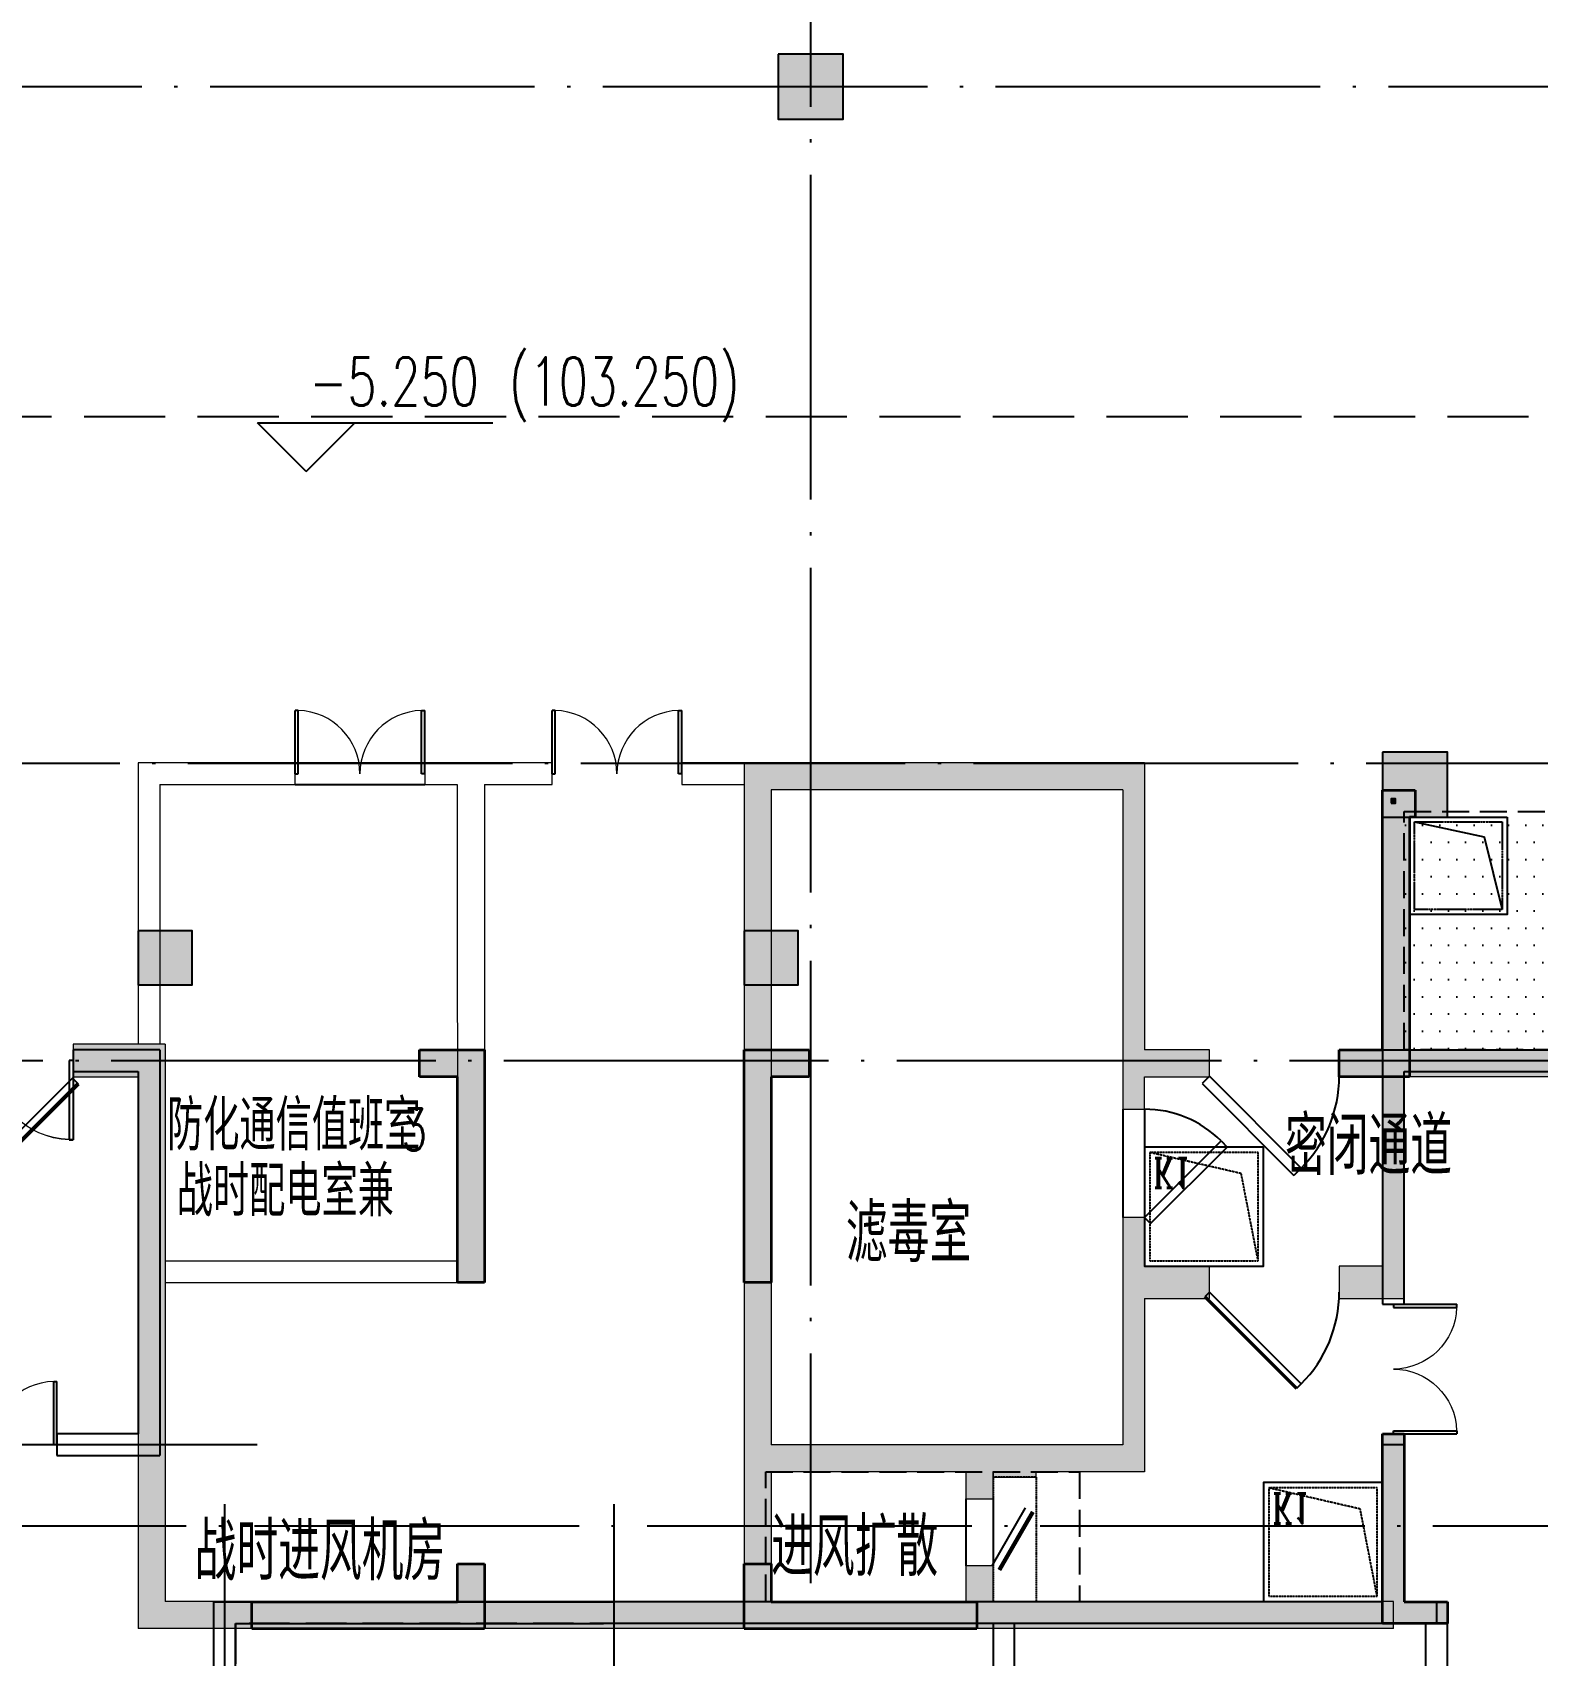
# Model space of a CAD drawing. Extents: x 290727 to 13733020, y 1731457 to 3643100.
# Drawn here: x 663786 to 677695, y 1792527 to 1807524 of the extents above; entities that cross this region are included whole.
import ezdxf

# ---------------------------------------------------------------- set-up
doc = ezdxf.new("R2010")
doc.units = 0
doc.header["$LTSCALE"] = 10
for name, pattern in [('__DASH', [0.35, 0.25, -0.1]), ('DASH', [0.35, 0.25, -0.1]), ('DOTE', [2.4200000000000004, 2, -0.2, 0.02, -0.2]), ('X-人防$0$DASHED', [0.375, 0.25, -0.125])]:
    doc.linetypes.add(name, pattern=pattern)
doc.layers.get('0').update_dxf_attribs({"linetype": 'CONTINUOUS'})
for name, color, linetype in [('-A-车行道路', 8, 'CONTINUOUS'), ('COLUMN', 9, 'CONTINUOUS'), ('DIM_ELEV', 3, 'CONTINUOUS'), ('DOTE', 8, 'DOTE'), ('PROMPT', 1, 'CONTINUOUS'), ('PUB_HATCH', 8, 'CONTINUOUS'), ('PUB_TEXT', 7, 'CONTINUOUS'), ('WALL', 255, 'CONTINUOUS'), ('WINDOW', 4, 'CONTINUOUS'), ('X-人防$0$PUB_HATCH', 8, 'CONTINUOUS'), ('作业图', 4, 'CONTINUOUS'), ('文字', 4, 'CONTINUOUS'), ('雨水管', 2, 'CONTINUOUS')]:
    doc.layers.add(name, color=color, linetype=linetype)
doc.layers.add('S_ConcWall', color=8, linetype='CONTINUOUS', lineweight=35)
doc.layers.add('X-人防$0$人防', color=210, linetype='CONTINUOUS', lineweight=20)
doc.layers.get('0').off()
doc.styles.add('_TCH_AXIS', font='COMPLEX', dxfattribs={"bigfont": 'GBCBIG'})
doc.styles.add('_TCH_DIM', font='SIMPLEX', dxfattribs={"bigfont": 'GBCBIG'})

# ---------------------------------------------------------------- blocks, each defined once
blk = doc.blocks.new('A$C55C93FC2')
at = {"layer": 'DOTE', "linetype": 'DOTE', "ltscale": 150}
for p, q in [((186048.6431798761, 127235.4713699026), (186048.6431798761, 52513.6233556075)), ((162348.6431798761, 66342.35001189262), (252290.8196143164, 66342.35001189262)), ((154884.1350579553, 60091.94571515126), (252290.8196143163, 60091.9457151508)), ((10299.45606850734, 53042.35001869965), (252290.8196143163, 53042.35001869965))]:
    blk.add_line(p, q, dxfattribs=at)
blk = doc.blocks.new('A$C5943134D')
for points in [[(19950.4362318881, 7249.601562346332), (19950.43587398084, 6349.601562403754), (19050.43750000474, 6349.60156240419), (19050.43750000474, 7249.601562346332)], [(-1300.015916549397, 900.0001281093573), (-1300.016274456662, 0.0001281667791772634), (-2200.014648432756, 0.0001281672157347202), (-2200.014648432756, 900.0001281093573)]]:
    blk.add_lwpolyline(points, close=True)
for points in [[(19095.43750000474, 7204.601562346332), (19738.42015994186, 7065.99515800181), (19905.4362318881, 6394.598830311937)], [(-2155.014648432756, 855.0001281093573), (-1512.031988495641, 716.3937237648352), (-1345.015916549397, 44.99739607496304)]]:
    blk.add_lwpolyline(points)
at = {"layer": 'WINDOW', "linetype": 'DASH'}
for points in [[(19905.4362318881, 7204.601562346332), (19905.4362318881, 6394.598830311937), (19095.43750000474, 6394.598830311937), (19095.43750000474, 7204.601562346332)], [(-1345.015916549397, 855.0001281093573), (-1345.015916549397, 44.99739607496304), (-2155.014648432756, 44.99739607496304), (-2155.014648432756, 855.0001281093573)]]:
    blk.add_lwpolyline(points, close=True, dxfattribs=at)
blk = doc.blocks.new('A$C682E2834')
h = blk.add_hatch(color=0)
h.dxf.hatch_style = 1
h.paths.add_polyline_path([(30400.23085716739, 7899.570863577392), (30600.24778824602, 7899.58779752336), (30600.28163841716, 7499.763246389892), (30800.28163841716, 7499.782777639892), (30800.23085716716, 7899.561097952392), (32999.96913841716, 7899.459535452392), (33000.16445091716, 7499.571840139892), (33200.16445091716, 7499.638246389892), (33200.05505534937, 7899.587791461672), (33200.00038841716, 7899.570863577392), (33200.00038841739, 8099.440454095457), (30600.23085716739, 8099.570863577392), (30400.23085716739, 8099.570863577392)])
edge = h.paths.add_edge_path(flags=16)
edge.add_line((11799.89296654239, 7900.001527639892), (11799.80312279216, 7500.223207327392))
h.paths.add_polyline_path([(9600.016013417393, 7900.001527639892), (11799.89296654239, 7900.001527639892)], flags=17)
h.paths.add_polyline_path([(21424.87343529216, 250.0015276398917), (21599.87343529216, 250.0020159211417), (21599.87343529216, 0.002015921141719446), (21174.87343529216, 0.001527639891719446), (20999.87343529216, 0.002015921141719446), (20999.87343529216, 250.0020159211417), (21174.87343529216, 250.0015276398917), (21175.03163841716, 2150.010804983642), (21425.03163841716, 2149.991273733642)])
h.paths.add_polyline_path([(42349.82460716716, 2149.023988577392), (42599.82460716716, 2149.014222952392), (42599.74648216716, 0.0005510773917194456), (42199.74648216716, 0.002015921141719446), (42199.74648216716, 250.0020159211417), (42349.74648216716, 250.0015276398917)])
h.paths.add_polyline_path([(42599.90663841716, 3549.014222952392), (42349.90663841716, 3549.025941702392), (42350.00429466716, 5450.001527639892), (42200.00038841716, 5450.001527639892), (42200.00038841716, 5700.001527639892), (42600.00038841716, 5700.001527639892)])
h.paths.add_polyline_path([(40700.23085716716, 10549.10113701489), (40700.24257591716, 10799.10113701489), (41300.23866966716, 10799.07574638989), (41300.16054466716, 8649.073793264892), (41050.16054466716, 8649.083558889892), (41050.24257591716, 10549.08648857739)])
h.paths.add_polyline_path([(39150.00038841716, 5450.001527639892), (39150.00038841716, 5700.001527639892), (41050.00038841716, 5700.001527639892), (41050.00038841716, 6099.077699514892), (41300.00038841716, 6099.077699514892), (41300.00038841716, 5450.001527639892)])
h.paths.add_polyline_path([(35100.33632591716, 12949.37848076489), (35100.34804466716, 13199.37848076489), (35400.34023216716, 13199.34918388989), (35400.23866966716, 10799.34625420239), (35800.24648216716, 10799.33160576489), (35800.22695091716, 10549.33160576489), (35150.23866966716, 10549.36383232739), (35150.34413841716, 12949.36090263989)])
h.paths.add_polyline_path([(28700.48085716716, 13199.59723076489), (28700.47695091716, 12949.59723076489), (28650.48281029216, 12949.60309013989), (28650.38124779216, 10549.60504326489), (28000.38124779216, 10549.60504326489), (28000.38124779216, 10799.60504326489), (28400.38124779216, 10799.60504326489), (28400.48281029216, 13199.60699638989)])
h.paths.add_polyline_path([(22750.16249779216, 8649.935121389892), (22500.16249779216, 8649.944887014892), (22500.23866966716, 10799.94586357739), (23100.24257591716, 10799.91754326489), (23100.23085716716, 10549.91754326489), (22750.23866966716, 10549.93414482739)])
h.paths.add_polyline_path([(24650.00234154216, 5700.001527639892), (24650.00234154216, 5450.001527639892), (22500.00234154216, 5450.001527639892), (22500.00234154216, 6049.940980764892), (22750.00234154216, 6049.940980764892), (22750.00234154216, 5700.001527639892)])
h.paths.add_polyline_path([(25699.81679466716, 250.0010393586417), (25699.81679466716, 0.001039358641719446), (24799.74648216716, 0.001039358641719446), (24799.83046654216, 2149.837953421142), (25049.83046654216, 2149.827699514892), (25049.74648216716, 250.0010393586417)])
h.paths.add_polyline_path([(32024.28945091716, 0.001039358641719446), (31299.81679466716, 0.001039358641719446), (31299.81679466716, 250.0010393586417), (31774.35976341716, 250.0010393586417), (31774.89101341716, 2149.639711233642), (32024.89101341716, 2149.569398733642), (32024.35976341716, 250.0010393586417), (32499.81679466716, 250.0010393586417), (32499.81679466716, 0.001039358641719446)])
h.paths.add_polyline_path([(29000.14491966716, 5700.001527639892), (29000.14491966716, 5500.001527639892), (28400.14296654216, 5500.001527639892), (28400.22109154216, 7249.609926077392), (28600.22109154216, 7249.600160452392), (28600.14296654216, 5700.001527639892)])
h.paths.add_polyline_path([(34800.00038841716, 5500.001527639892), (34800.00038841716, 5700.001527639892), (35200.00038841716, 5700.001527639892), (35200.00038841716, 7249.351137014892), (35400.00038841716, 7249.351137014892), (35400.00038841716, 5500.001527639892)])
h.paths.add_polyline_path([(30000.47695091716, 12949.58355888989), (30000.48085716716, 13199.58160576489), (30600.48281029216, 13199.57184013989), (30600.32656029216, 9399.568910452392), (30400.33046654216, 9399.575746389892), (30400.48671654216, 12949.57574638989)])
h.paths.add_polyline_path([(33200.18398216716, 9399.449769827392), (33400.18007591716, 9399.442933889892), (33400.34023216716, 12949.44098076489), (33800.33632591716, 12949.41949638989), (33800.34804466716, 13199.41949638989), (33200.34023216716, 13199.44879326489)])
h.paths.add_polyline_path([(38099.74648216716, 0.001039358641719446), (38099.74648216716, 250.0010393586417), (38749.74648216716, 250.0010393586417), (38749.82460716716, 2149.190980764892), (38999.82460716716, 2149.181215139892), (38999.74648216716, 0.001039358641719446)])
h.paths.add_polyline_path([(35024.86366966716, 2149.365785452392), (34774.86366966716, 2149.374574514892), (34774.93788841716, 4199.375551077392), (35024.93788841716, 4199.365785452392)])
h.paths.add_polyline_path([(29025.00234154216, 2149.648500296142), (28775.00234154216, 2149.648500296142), (28775.00234154216, 4199.648012014892), (29025.00234154216, 4199.648012014892)])
h.paths.add_polyline_path([(1900.001609120285, 10800.00152763989), (1900.001609120285, 10550.00152763989), (1550.001609120285, 10550.00152763989), (1550.001609120285, 8650.001527639892), (1300.001609120285, 8650.001527639892), (1300.001609120285, 10800.00152763989)])
h.paths.add_polyline_path([(3450.00136497966, 5700.001527639892), (3450.00136497966, 5450.001527639892), (1300.001609120285, 5450.001527639892), (1300.001609120285, 6100.001527639892), (1550.001609120285, 6100.001527639892), (1550.001609120285, 5700.001527639892)])
h.paths.add_polyline_path([(20100.00234154216, 8650.001527639892), (19850.00234154216, 8650.001527639892), (19850.00234154216, 10550.00152763989), (19500.00234154216, 10550.00152763989), (19500.00234154216, 10800.00152763989), (20100.00234154216, 10800.00152763989)])
h.paths.add_polyline_path([(13899.85097435466, 12950.00152763989), (13899.85097435466, 13200.00152763989), (14199.85488060466, 13200.00152763989), (14199.85488060466, 10800.00152763989), (14599.85585716716, 10800.00152763989), (14599.85585716716, 10550.00152763989), (13949.85488060466, 10550.00152763989), (13949.85488060466, 12950.00152763989)])
h.paths.add_polyline_path([(7499.99745872966, 13200.00152763989), (7499.99745872966, 12950.00152763989), (7450.00136497966, 12950.00152763989), (7450.00136497966, 10550.00152763989), (6800.00136497966, 10550.00152763989), (6800.00136497966, 10800.00152763989), (7200.00136497966, 10800.00152763989), (7200.00136497966, 13200.00152763989)])
h.paths.add_polyline_path([(17950.00234154216, 5450.001527639892), (17950.00234154216, 5700.001527639892), (19850.00234154216, 5700.001527639892), (19850.00234154216, 6050.001527639892), (20100.00234154216, 6050.001527639892), (20100.00234154216, 5450.001527639892)])
h.paths.add_polyline_path([(16900.00234154216, 0.001039358641719446), (16900.00234154216, 250.0010393586417), (17550.00234154216, 250.0010393586417), (17550.00234154216, 2150.001039358642), (17800.00234154216, 2150.001039358642), (17800.00234154216, 0.001039358641719446)])
h.paths.add_polyline_path([(10575.42616966716, 0.001039358641719446), (10100.00136497966, 0.001039358641719446), (10100.00136497966, 250.0010393586417), (10575.42616966716, 250.0010393586417), (10575.00136497966, 2149.975160452392), (10825.00136497966, 2150.026918264892), (10825.42616966716, 250.0010393586417), (11300.00136497966, 250.0010393586417), (11300.00136497966, 0.001039358641719446)])
h.paths.add_polyline_path([(400.0016091202851, 5700.001527639892), (400.0016091202851, 5450.001527639892), (250.0016091202851, 5450.001527639892), (250.0016091202851, 3550.001527639892), (0.001609120285138488, 3550.001527639892), (0.001609120285138488, 5700.001527639892)])
h.paths.add_polyline_path([(400.0011208390351, 250.0020159211417), (400.0018532609101, 0.002015921141719446), (0.001609120285138488, 0.0005510773917194456), (0.001609120285138488, 2150.001039358642), (250.0016091202851, 2150.001039358642), (250.0016091202851, 250.0015276398917)])
h.paths.add_polyline_path([(13599.85488060466, 5500.001527639892), (13599.85488060466, 5700.001527639892), (13999.85488060466, 5700.001527639892), (13999.85488060466, 7250.001527639892), (14199.85488060466, 7250.001527639892), (14199.85488060466, 5500.001527639892)])
h.paths.add_polyline_path([(7800.00136497966, 5700.001527639892), (7800.00136497966, 5500.001527639892), (7200.00136497966, 5500.001527639892), (7200.00136497966, 7250.001527639892), (7400.00136497966, 7250.001527639892), (7400.00136497966, 5700.001527639892)])
h.paths.add_polyline_path([(12599.85097435466, 13200.00152763989), (12599.85097435466, 12950.00152763989), (12199.85488060466, 12950.00152763989), (12199.85488060466, 9400.001527639892), (11999.85488060466, 9400.001527639892), (11999.85488060466, 13200.00152763989)])
h.paths.add_polyline_path([(9200.001364979893, 9400.001527639892), (9200.001364979893, 12950.00152763989), (8799.99745872966, 12950.00152763989), (8799.99745872966, 13200.00152763989), (9400.00136497966, 13200.00152763989), (9400.001364979893, 9400.001527639892)])
h.paths.add_polyline_path([(4500.00136497966, 250.0010393586417), (4500.00136497966, 0.001039358641719446), (3600.00136497966, 0.001039358641719446), (3600.00136497966, 2150.001039358642), (3850.00136497966, 2150.001039358642), (3850.00136497966, 250.0010393586417)])
h.paths.add_polyline_path([(7825.00136497966, 2150.001039358642), (7575.00136497966, 2150.001039358642), (7575.00136497966, 4200.001527639892), (7825.00136497966, 4200.001527639892)])
h.paths.add_polyline_path([(13824.85683372966, 2150.001039358642), (13574.85683372966, 2150.001039358642), (13574.85683372966, 4200.001527639892), (13824.85683372966, 4200.001527639892)])
edge = h.paths.add_edge_path()
edge.add_line((11999.78554466739, 8100.001527639892), (12199.78554466739, 8100.001527639892))
edge.add_line((12199.78554466739, 8100.001527639892), (12199.78554466739, 7900.001527639892))
edge.add_line((12199.78554466739, 7900.001527639892), (11999.76861358853, 7900.01846158586))
edge.add_line((9400.016013417393, 8100.001527639892), (9200.016013417393, 8100.001527639892))
edge.add_line((9200.016013417393, 8100.001527639892), (9200.016013417393, 7900.001527639892))
edge.add_line((9200.016013417393, 7900.001527639892), (9400.032944496023, 7900.01846158586))
edge.add_line((9400.011129499879, 7900.018459738931), (9400.00136497966, 7500.188051077392))
edge.add_line((9400.00136497966, 7500.188051077392), (9600.00136497966, 7500.182191702392))
edge.add_line((9600.00136497966, 7500.182191702392), (9600.016013417393, 7900.001527639892))
edge.add_line((11999.87831810489, 8100.001527639892), (9400.016013417393, 8100.001527639892))
edge.add_line((11799.80312279216, 7500.223207327392), (11999.80312279239, 7500.193910452392))
edge.add_line((11999.80312279239, 7500.193910452392), (11999.76861358853, 7900.01846158586))
at = {"layer": 'S_ConcWall', "color": 0, "lineweight": 35, "ltscale": 0.9999999776482582}
for p, q in [((28400.38124779216, 10799.60504326489), (28400.48281029216, 13199.60699638989)), ((28400.48281029216, 13199.60699638989), (28700.48085716716, 13199.59723076489)), ((28700.48085716716, 13199.59723076489), (28700.47695091716, 12949.59723076489)), ((28650.48281029216, 12949.60309013989), (28650.38124779216, 10549.60504326489)), ((28700.47695091716, 12949.59723076489), (28650.48281029216, 12949.60309013989)), ((19500.00234154216, 10550.00152763989), (19500.00234154216, 10800.00152763989)), ((19500.00234154216, 10800.00152763989), (20100.00234154216, 10800.00152763989)), ((20100.00234154216, 10800.00152763989), (20100.00234154216, 8650.001527639892)), ((22500.16249779216, 8649.944887014892), (22500.23866966716, 10799.94586357739)), ((22500.23866966716, 10799.94586357739), (23100.24257591716, 10799.91754326489)), ((23100.24257591716, 10799.91754326489), (23100.23085716716, 10549.91754326489)), ((28000.38124779216, 10549.60504326489), (28000.38124779216, 10799.60504326489)), ((28000.38124779216, 10799.60504326489), (28400.38124779216, 10799.60504326489)), ((19850.00234154216, 10550.00152763989), (19500.00234154216, 10550.00152763989)), ((19850.00234154216, 8650.001527639892), (19850.00234154216, 10550.00152763989)), ((22750.23866966716, 10549.93414482739), (22750.16249779216, 8649.935121389892)), ((23100.23085716716, 10549.91754326489), (22750.23866966716, 10549.93414482739)), ((28650.38124779216, 10549.60504326489), (28000.38124779216, 10549.60504326489)), ((20100.00234154216, 8650.001527639892), (19850.00234154216, 8650.001527639892)), ((22750.16249779216, 8649.935121389892), (22500.16249779216, 8649.944887014892)), ((28400.14296654216, 5500.001527639892), (28400.22109154216, 7249.609926077392)), ((28400.22109154216, 7249.609926077392), (28600.22109154216, 7249.600160452392)), ((28600.22109154216, 7249.600160452392), (28600.14296654216, 5700.001527639892)), ((19850.00234154216, 5700.001527639892), (19850.00234154216, 6050.001527639892)), ((19850.00234154216, 6050.001527639892), (20100.00234154216, 6050.001527639892)), ((20100.00234154216, 6050.001527639892), (20100.00234154216, 5450.001527639892)), ((22500.00234154216, 5450.001527639892), (22500.00234154216, 6049.940980764892)), ((22500.00234154216, 6049.940980764892), (22750.00234154216, 6049.940980764892)), ((22750.00234154216, 6049.940980764892), (22750.00234154216, 5700.001527639892)), ((17950.00234154216, 5700.001527639892), (19850.00234154216, 5700.001527639892)), ((17950.00234154216, 5450.001527639892), (17950.00234154216, 5700.001527639892)), ((22750.00234154216, 5700.001527639892), (24650.00234154216, 5700.001527639892)), ((24650.00234154216, 5700.001527639892), (24650.00234154216, 5450.001527639892)), ((28600.14296654216, 5700.001527639892), (29000.14491966716, 5700.001527639892)), ((29000.14491966716, 5700.001527639892), (29000.14491966716, 5500.001527639892)), ((20100.00234154216, 5450.001527639892), (17950.00234154216, 5450.001527639892)), ((24650.00234154216, 5450.001527639892), (22500.00234154216, 5450.001527639892)), ((29000.14491966716, 5500.001527639892), (28400.14296654216, 5500.001527639892))]:
    blk.add_line(p, q, dxfattribs=at)
blk = doc.blocks.new('_FZH')
blk.add_lwpolyline([(-0.5, -0.5), (0.5, -0.5), (0.5, 0.5), (-0.5, 0.5)], close=True)
at = {"layer": 'PUB_HATCH'}
blk.add_solid([(-0.5, -0.5), (0.5, -0.5), (-0.5, 0.5), (0.5, 0.5)], dxfattribs=at)
blk = doc.blocks.new('$DorLib2D$00000002')
for p, q in [((-0.5, -1e-16), (-0.5000000000000007, 0.4875)), ((-0.4750000000000007, 0.4875), (-0.5000000000000007, 0.4875)), ((-0.475, 0), (-0.4750000000000007, 0.4875)), ((0.475, 0), (0.4750000000000007, 0.4875)), ((0.4750000000000007, 0.4875), (0.5000000000000007, 0.4875)), ((0.5, -1e-16), (0.5000000000000007, 0.4875)), ((-0.5, -1e-16), (-0.475, 0)), ((0.5, -1e-16), (0.475, 0))]:
    blk.add_line(p, q)
at = {"lineweight": 13}
for centre, start, end in [((-0.4875, 0), 0, 88.53071641864632), ((0.4875, 0), 91.46928358135372, 180)]:
    blk.add_arc(centre, 0.4875, start, end, dxfattribs=at)
blk = doc.blocks.new('A$C4605627C')
at = {"layer": '雨水管', "color": 2}
blk.add_lwpolyline([(1099.985815760796, -0.037365606171079), (-0.0141842392040417, -0.0373657123418525), (-0.0141843472374603, 1099.962634287658), (1099.985815656488, 1099.962634395692)], close=True, dxfattribs=at)
at = {"layer": '雨水管', "color": 2, "linetype": 'DASH'}
blk.add_lwpolyline([(1049.985815757071, 49.96263439010364), (49.98581575707068, 49.96263429324608), (49.98581566021312, 1049.962634293246), (1049.985815660213, 1049.962634390104)], close=True, dxfattribs=at)
blk.add_lwpolyline([(1049.985815757071, 1049.962634293246), (893.8182753185974, 244.4008372667013), (49.98581575707068, 49.96263429324608)], dxfattribs=at)
at = {"layer": 'PUB_TEXT', "color": 6, "style": '_TCH_AXIS', "width": 0.7058823529411765}
blk.add_text('K1', height=275.4, dxfattribs=at).set_placement((82.3126014173031, 102.0969651788473))
blk = doc.blocks.new('X-人防$0$$DorLib2D$00000083')
for p, q in [((-0.2071067811911576, 0.7821067811847939), (-0.1717514421318356, 0.8174621202441017)), ((0.4999999999953957, 0.0749999999982407), (-0.2071067811911576, 0.7821067811847939)), ((0.4999999999953957, 0.0749999999982407), (0.5353553390547177, 0.1103553390575627))]:
    blk.add_line(p, q)
at = {"const_width": 0.025}
blk.add_lwpolyline([(0.5353553390547177, 0.1103553390575627), (-0.1717514421317787, 0.8174621202441443)], dxfattribs=at)
blk.add_arc((0.4999999999953957, 0.0749999999982407), 1, 135, 180)
blk = doc.blocks.new('X-人防$0$$DorLib2D$00000079')
for p, q in [((-0.2071067811813236, 0.8071067811771968), (-0.1505382386865222, 0.8636753236720836)), ((0.5000000000052296, 0.0999999999906152), (-0.20710678118121, 0.8071067811771684)), ((0.5565685425001448, 0.1565685424855587), (-0.1505382386861811, 0.8636753236721404)), ((0.5000000000052296, 0.0999999999906152), (0.5565685425001448, 0.1565685424855587))]:
    blk.add_line(p, q)
blk.add_arc((0.5000000000052296, 0.0999999999906152), 1, 135, 180)
blk = doc.blocks.new('X-人防$0$$DorLib2D$00000190')
at = {"color": 0}
blk.add_line((-0.4999999999855085, 0.1874999999921094), (0.3660254037712853, 0.6874999999763354), dxfattribs=at)
at = {"color": 0, "const_width": 0.0625}
blk.add_lwpolyline([(-0.5624999999855405, 0.2957531754651228), (0.3035254037715234, 0.7957531754494589)], dxfattribs=at)
blk = doc.blocks.new('X-人防$0$$DorLib2D$00000002')
for p, q in [((-0.5, -1e-16), (-0.5000000000000007, 0.4875)), ((-0.4750000000000007, 0.4875), (-0.5000000000000007, 0.4875)), ((-0.475, 0), (-0.4750000000000007, 0.4875)), ((0.475, 0), (0.4750000000000007, 0.4875)), ((0.4750000000000007, 0.4875), (0.5000000000000007, 0.4875)), ((0.5, -1e-16), (0.5000000000000007, 0.4875)), ((-0.5, -1e-16), (-0.475, 0)), ((0.5, -1e-16), (0.475, 0))]:
    blk.add_line(p, q)
at = {"lineweight": 13}
for centre, start, end in [((-0.4875, 0), 0, 88.53071641864632), ((0.4875, 0), 91.46928358135372, 180)]:
    blk.add_arc(centre, 0.4875, start, end, dxfattribs=at)
blk = doc.blocks.new('车库建筑作业图')
at = {"layer": 'PUB_HATCH'}
h = blk.add_hatch(dxfattribs=at)
h.set_pattern_fill('DOTS', color=256, scale=100, style=0)
h.set_pattern_definition([(0, (-289916.6296194145, 2030229.411117923), (79.375, 158.75), [0, -158.75])])
h.paths.add_polyline_path([(683062.376173039, 2186079.787114857), (681262.3761730889, 2186079.787114857), (681262.3761730889, 2181079.787114853), (683062.376173039, 2181079.787114853)])
h.paths.add_polyline_path([(676462.3761731246, 2186079.787114857), (678262.3761730747, 2186079.787114857), (678262.5518831072, 2183879.787097194), (676462.5518831571, 2183879.787097194)])
at = {"layer": 'X-人防$0$PUB_HATCH'}
for points in [[(673862.5452417494, 2186280.203869949), (674062.5444299373, 2186530.204007486), (670362.5385370359, 2186530.201463021), (670612.5393550632, 2186280.201634945)], [(670612.5393550632, 2186280.201634945), (670362.5385370359, 2186530.201463021), (670362.5594771694, 2180130.612183045), (670529.2263894008, 2180113.945280747), (670612.5591499583, 2180230.612746893)], [(674062.5444299373, 2186530.204007486), (673862.5452417494, 2186280.203869949), (673862.5533598592, 2183780.209106411), (673995.8866628001, 2183763.54286226), (674062.5530351334, 2183880.209655671)], [(665012.3947316179, 2183930.608330327), (664762.3948059488, 2183630.608330324), (664762.3952519353, 2181830.60520527), (665012.3952519353, 2181830.605267212)], [(674062.5535934082, 2183630.209655672), (674662.0860962048, 2183630.210067966), (674662.0859242817, 2183880.210067966), (674062.5530351334, 2183880.209655671), (673995.8866628003, 2183763.542805918)], [(676362.5494401, 2183880.211237361), (675862.0859242815, 2183880.210893196), (675862.0860962046, 2183630.210893196), (676262.3732784605, 2183630.21116847), (676362.4320193436, 2183713.544550313)], [(678462.3786354171, 2183630.211400306), (678212.3783784814, 2183880.211380906), (676362.5495011093, 2183880.211237361), (676362.4319990072, 2183713.544550313), (676462.3732784613, 2183630.211245107)], [(673862.5533598588, 2183780.209275437), (673862.5540602774, 2183330.357418975), (674062.5540602772, 2183330.357730375), (674062.5535934082, 2183630.209655672), (673995.8866628003, 2183763.542805918)], [(676362.4320193436, 2183713.544550313), (676262.3732784605, 2183630.21116847), (676262.378961149, 2181880.21117316), (676462.3799353248, 2181580.211325026), (676462.3732784613, 2183630.211245107)], [(674062.5563181556, 2181880.209502776), (674062.5556172755, 2182330.357730376), (673862.5556172758, 2182330.357418976), (673862.5564738555, 2181780.209271145), (673995.8898590887, 2181746.876092233)], [(674062.5567852551, 2181580.209502777), (674662.0872112929, 2181580.209958016), (674662.086983495, 2181880.209958016), (674062.5563181556, 2181880.209502776), (673995.8898590887, 2181746.876092233)], [(676262.378961149, 2181880.21117316), (675862.0869834947, 2181880.210869208), (675862.0872112926, 2181580.210869208), (676462.3799353248, 2181580.211325026)], [(665012.3952519353, 2181830.605299881), (664762.3952519353, 2181830.605183491), (664762.3967882781, 2178530.60641563), (665012.3966718884, 2178780.606488757)], [(673995.8898590887, 2181746.876092233), (673862.5564738555, 2181780.209271145), (673862.5588865713, 2180230.614953093), (674062.559275821, 2179980.615068729), (674062.5567852551, 2181580.209502777)], [(672529.2260057672, 2180063.947480023), (672512.5592903971, 2180230.614134517), (670612.5591499583, 2180230.612746893), (670529.226196166, 2180113.945892278), (670612.5599613703, 2179980.612746894), (672412.5593634524, 2179980.614061485)], [(672829.2260109013, 2180063.947683906), (672762.5592905233, 2180230.6143171), (672512.5592903971, 2180230.614134517), (672529.2260057672, 2180063.947480023), (672662.5593634524, 2179980.614244067)], [(674062.559275821, 2179980.615068729), (673862.5588865713, 2180230.614953093), (672762.5593057384, 2180230.6143171), (672829.2260058295, 2180063.947683906), (673062.5593634826, 2179980.614490552)], [(670529.226196166, 2180113.945892278), (670362.5600568736, 2180130.610348451), (670362.5591973285, 2178780.608053721), (670495.8925240639, 2178697.274759389), (670612.5591973286, 2178780.608126848), (670612.5599613703, 2179980.612746894)], [(672412.5593634524, 2179980.614061485), (672412.5593634866, 2179731.360295246), (672662.5593634866, 2179731.36029528), (672662.5593634524, 2179980.614244067), (672529.2260057672, 2180063.947480023)], [(672662.5593634826, 2179980.614244067), (672662.5593634578, 2179930.94085844), (673062.5593634578, 2179930.940858241), (673062.5593634826, 2179980.614490552), (672829.2260109013, 2180063.947683906)], [(672662.5593636173, 2178780.608726489), (672662.5593635719, 2179111.36029528), (672412.5593635718, 2179111.360295246), (672412.5593636173, 2178780.608653362), (672529.226044914, 2178697.275354155)], [(670495.8925240639, 2178697.274759389), (670362.5591973285, 2178780.608053721), (665012.3966718884, 2178780.606488757), (664762.3967882781, 2178530.60641563), (670512.5591775348, 2178530.608097597)], [(672529.226044914, 2178697.275354155), (672412.5593636173, 2178780.608653362), (670612.5591973286, 2178780.608126848), (670495.8925240639, 2178697.274759389), (670512.5591775349, 2178530.608097597), (672512.5594075073, 2178530.608682613)], [(672829.2260441591, 2178697.275441907), (672662.5593628838, 2178780.608726489), (672529.226044914, 2178697.275354155), (672512.5594075073, 2178530.608682613), (672762.5594067101, 2178530.60875574)], [(673062.5593628838, 2178780.608843492), (673062.5593628839, 2178780.940858241), (672662.5593628839, 2178780.94085844), (672662.5593628838, 2178780.608726489), (672829.2260441591, 2178697.275441907)], [(676362.5773639597, 2178780.609808773), (673062.5593628838, 2178780.608843492), (672829.2260441591, 2178697.275441907), (672762.55940671, 2178530.60875574), (676362.5774370866, 2178530.609808773)]]:
    blk.add_hatch(color=256, dxfattribs=at).paths.add_polyline_path(points)
at = {"layer": 'X-人防$0$PUB_HATCH', "linetype": 'Continuous'}
blk.add_hatch(color=256, dxfattribs=at).paths.add_polyline_path([(665012.3947316179, 2183930.608330327), (664162.3761551569, 2183930.608330317), (664162.3761551606, 2183630.608330317), (664762.3948059488, 2183630.608330324)])
at = {"layer": '-A-车行道路', "linetype": 'DASH', "ltscale": 300}
blk.add_lwpolyline([(643262.368971663, 2189729.787115015), (717212.6561304647, 2189729.787796997)], dxfattribs=at)
blk.add_lwpolyline([(677412.8124048805, 2186029.388677225), (677412.8120469733, 2185129.388677282), (676512.8136729973, 2185129.388677283), (676512.8136729973, 2186029.388677225)], close=True)
blk.add_lwpolyline([(676557.8136729973, 2185984.388677225), (677200.7963329344, 2185845.78227288), (677367.8124048805, 2185174.38594519)])
at = {"linetype": '__DASH', "ltscale": 150}
blk.add_lwpolyline([(655662.3615245562, 2174679.785098894), (651662.3761728944, 2174679.785098893), (651662.3761728944, 2173079.647993568), (676662.1973963721, 2173078.739152895), (676662.1973963721, 2178579.787114825), (665662.3761712353, 2178579.78711484), (665662.3761712315, 2175679.787109999), (661687.2169934083, 2175679.787114914), (661687.216993303, 2174679.785099137), (655662.3615245562, 2174679.785098894)], dxfattribs=at)
at = {"layer": 'DIM_ELEV'}
for p, q in [((666314.9901667389, 2189223.913505749), (665864.9901667389, 2189673.913505749)), ((665864.9901667389, 2189673.913505749), (668039.9901667389, 2189673.913505749)), ((666314.9901667389, 2189223.913505749), (666764.9901667389, 2189673.913505749))]:
    blk.add_line(p, q, dxfattribs=at)
at = {"layer": 'DOTE', "ltscale": 150}
blk.add_line((646363.0959269963, 2183779.787114877), (691714.779030812, 2183779.787114877), dxfattribs=at)
at = {"layer": 'DOTE', "linetype": 'Continuous', "ltscale": 150}
for p, q in [((665862.3761729847, 2180229.787114751), (661195.5736209078, 2180229.786633724)), ((665562.3761730028, 2171431.821865713), (665562.3761730028, 2179679.78607544))]:
    blk.add_line(p, q, dxfattribs=at)
at = {"layer": 'DOTE', "linetype": 'Continuous'}
blk.add_line((669162.3761730009, 2174129.794442028), (669162.3761730009, 2179679.787128351), dxfattribs=at)
at = {"layer": 'PROMPT'}
for p, q in [((676342.3761730324, 2186159.787114854), (676382.3761730324, 2186199.787114854)), ((676342.3761730324, 2186199.787114854), (676382.3761730324, 2186159.787114854))]:
    blk.add_line(p, q, dxfattribs=at)
blk.add_lwpolyline([(676342.3761730324, 2186159.787114854), (676382.3761730324, 2186159.787114854), (676382.3761730324, 2186199.787114854), (676342.3761730324, 2186199.787114854)], close=True, dxfattribs=at)
at = {"layer": 'PUB_HATCH', "linetype": 'DASH', "ltscale": 100}
for points in [[(676462.3761731246, 2186079.787114857), (678262.3761730747, 2186079.787114857), (678262.5518831072, 2183879.787097194), (676462.5518831571, 2183879.787097194)], [(676462.3761731246, 2186079.787114857), (678262.3761730747, 2186079.787114857), (678262.5518831072, 2183879.787097194), (676462.5518831571, 2183879.787097194)], [(670562.3765381527, 2179979.793282561), (673462.375732849, 2179979.793282561), (673462.3753676894, 2178779.787114879), (670562.3761729931, 2178779.787114879)]]:
    blk.add_lwpolyline(points, close=True, dxfattribs=at)
at = {"layer": 'WALL'}
for p, q in [((664962.3761729934, 2183879.787114848), (664162.3761730958, 2183879.787114861)), ((664162.3761730958, 2183879.787114861), (664162.3761730957, 2183679.787114859)), ((664162.3761730957, 2183679.787114859), (664762.3761729978, 2183679.787114848)), ((676462.3761730732, 2178779.787114879), (676762.3761730378, 2178779.787114879)), ((676762.3761730378, 2178779.787114879), (676762.3761730378, 2178579.787114879)), ((676362.3761730772, 2178579.787114879), (676762.3761730378, 2178579.787114879))]:
    blk.add_line(p, q, dxfattribs=at)
at = {"layer": 'WALL', "linetype": 'Continuous'}
for p, q in [((664962.3761729934, 2183879.787114848), (664962.3761729936, 2180129.787114833)), ((676262.3761730278, 2183879.787114931), (676262.376173072, 2181529.395527344)), ((676262.3761730278, 2183879.787114931), (678362.3761730351, 2183879.787114877)), ((664762.3761729978, 2183679.787114848), (664762.3761729979, 2180329.787114832)), ((676462.3761730186, 2181529.395527344), (676462.3761730278, 2183679.787114933)), ((676462.3761730278, 2183679.787114933), (678362.3761730351, 2183679.787114877)), ((676262.376173072, 2181529.395527344), (676462.3761730186, 2181529.395527344)), ((664762.3761729979, 2180329.787114832), (664012.3761727905, 2180329.787114838)), ((664012.3761727905, 2180329.787114838), (664012.3761727905, 2180129.787114821)), ((676462.3761730186, 2180329.395527039), (676262.376173072, 2180329.395527038)), ((676262.376173072, 2180329.395527038), (676262.3761730277, 2178779.790900792)), ((676262.3761730155, 2180229.787114796), (676262.3761730732, 2178779.787115066)), ((676462.3761730155, 2180229.7871148), (676262.3761730155, 2180229.787114796)), ((676462.3761730277, 2178779.783331153), (676462.3761730186, 2180329.395527039)), ((676462.3761730155, 2180229.7871148), (676462.3761730732, 2178779.787114879)), ((664012.3761727905, 2180129.787114821), (664962.3761729936, 2180129.787114833)), ((665462.3761729905, 2178779.786046182), (669162.3761437635, 2178779.787128443)), ((665462.3761729905, 2175879.787114912), (665462.3761729905, 2178779.786046182)), ((672762.5859280418, 2178779.787483017), (669162.3761631656, 2178779.787128443)), ((676262.3761730732, 2178779.787115066), (669162.3761732031, 2178779.787128443)), ((669162.3761728264, 2178579.787128443), (669162.3761732031, 2178779.787128443)), ((673462.3763158565, 2178779.787552043), (672762.5859280267, 2178779.787483017)), ((676262.3761730277, 2178779.790900792), (673462.3175242656, 2178779.790900763)), ((676462.3761730277, 2178779.783331153), (676862.376172988, 2178779.768195955)), ((676862.3761730045, 2175229.390107055), (676862.376172988, 2178779.768195955)), ((665662.3761730349, 2178579.786104684), (669062.3761730227, 2178579.78709921)), ((665662.3761730143, 2175779.787114877), (665662.3761730349, 2178579.786104684)), ((676362.3761728259, 2178579.787114877), (669162.3761728264, 2178579.787128443)), ((672662.580943354, 2178579.78747317), (669262.3761730478, 2178579.787138293)), ((672662.580943354, 2178579.78747317), (672662.5235082393, 2177429.797102944)), ((672862.5235079428, 2177429.787114141), (672862.5809435804, 2178579.787492783)), ((673462.3763355842, 2178579.787552043), (672862.5809435804, 2178579.787492783)), ((676362.3175242657, 2178579.790900763), (673462.3175242656, 2178579.790900763)), ((676362.3723892772, 2178579.78711494), (676662.3761729762, 2178579.775763232)), ((676662.3761729917, 2175229.390106997), (676662.3761729762, 2178579.775763232))]:
    blk.add_line(p, q, dxfattribs=at)
at = {"layer": 'WINDOW'}
for p, q in [((666212.3821239684, 2186530.19870913), (667412.382123968, 2186530.199707246)), ((666212.382290321, 2186330.19870913), (667412.3822903206, 2186330.199707246)), ((672412.5593634866, 2179731.360295246), (672412.5593635718, 2179111.360295246)), ((672662.5593634866, 2179731.36029528), (672662.5593635718, 2179111.36029528))]:
    blk.add_line(p, q, dxfattribs=at)
at = {"layer": 'WINDOW', "color": 0}
for p, q in [((673862.5540602774, 2183330.357418975), (673862.5556172758, 2182330.357418976)), ((674062.5540602772, 2183330.357730375), (674062.5556172755, 2182330.357730376))]:
    blk.add_line(p, q, dxfattribs=at)
at = {"layer": 'WINDOW', "color": 0, "linetype": 'DASH'}
for p, q in [((673062.5593634578, 2179930.940858241), (672662.5593634578, 2179930.94085844)), ((672662.5593628839, 2178780.94085844), (673062.5593628839, 2178780.940858241))]:
    blk.add_line(p, q, dxfattribs=at)
at = {"layer": 'WINDOW', "color": 0, "linetype": 'X-人防$0$DASHED'}
for p, q in [((672662.5593634578, 2179930.94085844, 1.029616396120414e-05), (672662.5593628839, 2178780.94085844, 1.029616396120414e-05)), ((673062.5593634578, 2179930.940858241, 1.029616396120414e-05), (673062.5593628839, 2178780.940858241, 1.029616396120414e-05))]:
    blk.add_line(p, q, dxfattribs=at)
at = {"layer": 'WINDOW', "linetype": 'DASH', "ltscale": 100}
blk.add_lwpolyline([(677367.8124048805, 2185984.388677225), (677367.8124048805, 2185174.38594519), (676557.8136729973, 2185174.38594519), (676557.8136729973, 2185984.388677225)], close=True, dxfattribs=at)
at = {"layer": 'X-人防$0$人防', "color": 6}
for p, q in [((666212.3821239684, 2186530.19870913), (664762.3940875175, 2186530.197503083)), ((664762.3940875175, 2186530.197503083), (664762.3947316179, 2183930.608330324)), ((666212.382290321, 2186330.19870913), (666212.3821239684, 2186530.19870913)), ((667862.37317283, 2186530.200081532), (667412.382123968, 2186530.199707246)), ((667412.382123968, 2186530.199707246), (667412.3822903207, 2186330.199707246)), ((668587.4603926535, 2186530.200684633), (667862.37317283, 2186530.200081532)), ((668587.4605590062, 2186330.200684633), (668587.4603926535, 2186530.200684633)), ((670362.5385370337, 2186530.202161078), (669787.4603926531, 2186530.201682749)), ((669787.4603926531, 2186530.201682749), (669787.4605590057, 2186330.201682749)), ((664962.3941370716, 2186330.197669436), (666212.382290321, 2186330.19870913)), ((664962.3941370716, 2186330.197669436), (664962.3947316179, 2183930.608330326)), ((667412.3822903207, 2186330.199707246), (667712.373442117, 2186330.199956768)), ((667712.373442117, 2186330.199956768), (667712.3816302303, 2181930.607601527)), ((667962.373442117, 2186330.200164709), (668587.4605590062, 2186330.200684633)), ((667962.373442117, 2186330.200164709), (667962.3820024518, 2181730.607809468)), ((669787.4605590057, 2186330.201682749), (670362.5391914549, 2186330.202161078)), ((665012.3952271583, 2181930.605355777), (667712.3816302303, 2181930.607601527)), ((665012.3952984911, 2181730.605355777), (667962.3820024518, 2181730.607809468))]:
    blk.add_line(p, q, dxfattribs=at)
at = {"layer": 'X-人防$0$人防', "color": 210}
for p, q in [((674062.5444299373, 2186530.204007486), (670362.5385370359, 2186530.201463021)), ((670362.5385370359, 2186530.201463021), (670362.5594771694, 2180130.612183045)), ((674062.5444299373, 2186530.204007486), (674062.5530351334, 2183880.209655671)), ((673862.5452417494, 2186280.203869949), (670612.5393550632, 2186280.201634945)), ((670612.5393550632, 2186280.201634945), (670612.5591499583, 2180230.612746893)), ((673862.5452417494, 2186280.203869949), (673862.5533598592, 2183780.209106411)), ((665012.3947316179, 2183930.608330327), (665012.3952519353, 2181830.605267212)), ((674662.0859242817, 2183880.210067966), (674062.5530351334, 2183880.209655671)), ((674662.0860962048, 2183630.210067966), (674662.0859242817, 2183880.210067966)), ((676362.5494401, 2183880.211237361), (675862.0859242815, 2183880.210893196)), ((675862.0859242815, 2183880.210893196), (675862.0860962046, 2183630.210893196)), ((678212.3783784814, 2183880.211380906), (676362.5495011093, 2183880.211237361)), ((673862.5533598588, 2183780.209275437), (673862.5540602774, 2183330.357418975)), ((664762.3948059488, 2183630.608330324), (664762.3952519353, 2181830.60520527)), ((674062.5535934082, 2183630.209655672), (674662.0860962048, 2183630.210067966)), ((674062.5540602772, 2183330.357730375), (674062.5535934082, 2183630.209655672)), ((675862.0860962046, 2183630.210893196), (676262.3732784605, 2183630.21116847)), ((676262.3732784605, 2183630.21116847), (676262.378961149, 2181880.21117316)), ((678462.3786354171, 2183630.211400306), (676462.3732784613, 2183630.211245107)), ((676462.3732784613, 2183630.211245107), (676462.3799353248, 2181580.211325026)), ((673862.5540602774, 2183330.357418975), (674062.5540602772, 2183330.357730375)), ((674062.5556172755, 2182330.357730376), (673862.5556172758, 2182330.357418976)), ((673862.5556172758, 2182330.357418976), (673862.5564738555, 2181780.209271145)), ((674062.5563181556, 2181880.209502776), (674062.5556172755, 2182330.357730376)), ((674662.086983495, 2181880.209958016), (674062.5563181556, 2181880.209502776)), ((674662.0872112929, 2181580.209958016), (674662.086983495, 2181880.209958016)), ((676262.378961149, 2181880.21117316), (675862.0869834947, 2181880.210869208)), ((675862.0869834947, 2181880.210869208), (675862.0872112926, 2181580.210869208)), ((664762.3952519353, 2181830.605183491), (664762.3967882781, 2178530.60641563)), ((665012.3952519353, 2181830.605299881), (665012.3966718884, 2178780.606488757)), ((673862.5564738555, 2181780.209271145), (673862.5588865713, 2180230.614953093)), ((674062.5567852551, 2181580.209502777), (674662.0872112929, 2181580.209958016)), ((674062.5567852551, 2181580.209502777), (674062.559275821, 2179980.615068729)), ((675862.0872112926, 2181580.210869208), (676462.3799353248, 2181580.211325026)), ((672512.5592903971, 2180230.614134517), (670612.5591499583, 2180230.612746893)), ((672762.5592905233, 2180230.6143171), (672512.5592903971, 2180230.614134517)), ((673862.5588865713, 2180230.614953093), (672762.5593057384, 2180230.6143171)), ((670362.5600568736, 2180130.610348451), (670362.5591973285, 2178780.608053721)), ((670612.5599613703, 2179980.612746894), (670612.5591973286, 2178780.608126848)), ((672412.5593634524, 2179980.614061485), (670612.5599613703, 2179980.612746894)), ((672412.5593634524, 2179980.614061485), (672412.5593634866, 2179731.360295246)), ((672662.5593634866, 2179731.36029528), (672662.5593634524, 2179980.614244067)), ((672662.5593634826, 2179980.614244067), (672662.5593634578, 2179930.94085844)), ((672662.5593634826, 2179980.614244067), (672662.5593634524, 2179980.614244067)), ((672662.5593634578, 2179930.94085844), (673062.5593634578, 2179930.940858241)), ((674062.559275821, 2179980.615068729), (673062.5593634826, 2179980.614490552)), ((673062.5593634578, 2179930.940858241), (673062.5593634826, 2179980.614490552)), ((672412.5593634866, 2179731.360295246), (672662.5593634866, 2179731.36029528)), ((672662.5593635719, 2179111.36029528), (672412.5593635718, 2179111.360295246)), ((672412.5593635718, 2179111.360295246), (672412.5593636173, 2178780.608653362)), ((672662.5593636173, 2178780.608726489), (672662.5593635719, 2179111.36029528)), ((670362.5591973285, 2178780.608053721), (665012.3966718884, 2178780.606488757)), ((672412.5593636173, 2178780.608653362), (670612.5591973286, 2178780.608126848)), ((673062.5593628839, 2178780.940858241), (672662.5593628839, 2178780.94085844)), ((672662.5593628839, 2178780.94085844), (672662.5593628838, 2178780.608726489)), ((672662.5593628838, 2178780.608726489), (672662.5593636173, 2178780.608726489)), ((673062.5593628838, 2178780.608843492), (673062.5593628839, 2178780.940858241)), ((676362.5773639597, 2178780.609808773), (673062.5593628838, 2178780.608843492)), ((676362.5774370866, 2178530.609808773), (676362.5773639597, 2178780.609808773)), ((670512.5591775348, 2178530.608097597), (664762.3967882781, 2178530.60641563)), ((672512.5594075073, 2178530.608682613), (670512.5591775349, 2178530.608097597)), ((672762.5594067101, 2178530.60875574), (672512.5594075073, 2178530.608682613)), ((676362.5774370866, 2178530.609808773), (672762.55940671, 2178530.60875574))]:
    blk.add_line(p, q, dxfattribs=at)
at = {"layer": 'X-人防$0$人防', "color": 6, "linetype": 'Continuous'}
for p, q in [((665012.3947316179, 2183930.608330327), (664162.3761551569, 2183930.608330317)), ((664162.3761551569, 2183930.608330317), (664162.3761551606, 2183630.608330317)), ((664162.3761551606, 2183630.608330317), (664762.3948059488, 2183630.608330324))]:
    blk.add_line(p, q, dxfattribs=at)
at = {"color": 8}
blk.add_blockref('A$C682E2834', (647862.4832064528, 2173079.785587216), dxfattribs=at)
at = {"layer": 'COLUMN', "linetype": 'Continuous', "rotation": 270}
for p, xscale, yscale, zscale in [((670976.884295052, 2192779.787114676), 600, 600, 600), ((676562.5024690252, 2186329.849867946), 599.9455798044801, 600.0139668167103, 600.0139668167103), ((665012.3915169318, 2184729.822634545), 500, 500, 500), ((670612.5429356863, 2184729.813434484), 500, 500, 500)]:
    blk.add_blockref('_FZH', p, dxfattribs=dict(at, xscale=xscale, yscale=yscale, zscale=zscale))
at = {"layer": 'PUB_TEXT', "xscale": -1, "rotation": 180}
for p in [(674062.5609413073, 2182980.172129882), (675162.3926651911, 2179880.574021726)]:
    blk.add_blockref('A$C4605627C', p, dxfattribs=at)
at = {"layer": 'WINDOW'}
for name, p, xscale, yscale, zscale, rotation in [('$DorLib2D$00000002', (666812.3822071445, 2186430.199208188), 1200, 1200, 1200, 4.765652661000165e-05), ('$DorLib2D$00000002', (676362.3761730139, 2180929.395527223), -1200, 1200, -1200, 270), ('X-人防$0$$DorLib2D$00000190', (672537.5593635292, 2179421.360295263), -620, 620, -620, 270.0000000078753)]:
    blk.add_blockref(name, p, dxfattribs=dict(at, xscale=xscale, yscale=yscale, zscale=zscale, rotation=rotation))
at = {"layer": 'WINDOW', "color": 7}
for name, p, xscale, yscale, zscale, rotation in [('X-人防$0$$DorLib2D$00000002', (669187.4604758297, 2186430.201183691), 1200, 1200, 1200, 4.765652149923788e-05), ('X-人防$0$$DorLib2D$00000083', (663406.2015856057, 2183730.608330217), -1500, 1500, -1500, 180), ('X-人防$0$$DorLib2D$00000083', (675262.0870973938, 2181730.210413612), 1200, 1200, 1200, 180.0000435062091)]:
    blk.add_blockref(name, p, dxfattribs=dict(at, xscale=xscale, yscale=yscale, zscale=zscale, rotation=rotation))
at = {"layer": 'WINDOW', "linetype": 'Continuous', "xscale": -1500, "yscale": 1500, "zscale": -1500, "rotation": 180}
for p in [(663412.3761551587, 2183780.608330308), (663412.376173014, 2183779.787114877)]:
    blk.add_blockref('$DorLib2D$00000002', p, dxfattribs=at)
at = {"layer": 'WINDOW', "color": 0}
for p, xscale, yscale, zscale, rotation in [((675262.0860102432, 2183755.210480581), 1200.000000000005, 1200.000000000005, 1200.000000000005, 180.0000394018533), ((673962.5548387765, 2182830.357574676), 1000, 1000, 1000, 270.0000892094341)]:
    blk.add_blockref('X-人防$0$$DorLib2D$00000079', p, dxfattribs=dict(at, xscale=xscale, yscale=yscale, zscale=zscale, rotation=rotation))
at = {"layer": 'WINDOW', "linetype": 'Continuous', "xscale": 1200, "yscale": 1200, "zscale": 1200}
blk.add_blockref('$DorLib2D$00000002', (663412.376173014, 2180229.787114801), dxfattribs=at)
at = {"layer": '文字', "linetype": 'Continuous'}
for name, p in [('A$C55C93FC2', (484928.2411151752, 2126437.437102827)), ('A$C5943134D', (657462.3761729933, 2178779.787114879))]:
    blk.add_blockref(name, p, dxfattribs=at)
at = {"layer": 'PUB_TEXT', "style": '_TCH_DIM', "width": 0.7058823529411765}
for s, height, p in [('-5.250', 446.25, (666344.9901667389, 2189831.413505749)), ('(103.250)', 446.25, (668189.9901667389, 2189831.413505749)), ('3', 386.75, (667197.9021552297, 2182949.821215405))]:
    blk.add_text(s, height=height, dxfattribs=at).set_placement(p)
at = {"layer": 'PUB_TEXT', "style": '_TCH_DIM'}
for s, height, p in [('防化通信值班室', 464.6808510638298, (665029.3915169318, 2182949.821215405)), ('密闭通道', 536.1702127659574, (675360.4807096221, 2182722.464244017, -3.863895837957296e-06)), ('战时配电室兼', 464.6808510638298, (665119.3000000003, 2182340.821215405)), ('滤毒室', 536.1702127659574, (671302.4318412812, 2181917.044970968)), ('进风扩散', 536.1702127659574, (670612.559347814, 2179016.821233704)), ('战时进风机房', 536.1702127659574, (665285.2275466435, 2178976.162088208))]:
    blk.add_text(s, height=height, dxfattribs=at).set_placement(p)

msp = doc.modelspace()

# ---------------------------------------------------------------- block references
at = {"layer": '作业图', "linetype": 'Continuous'}
msp.add_blockref('车库建筑作业图', (0, -385755.6740215458), dxfattribs=at)

doc.saveas('drawing.dxf')
